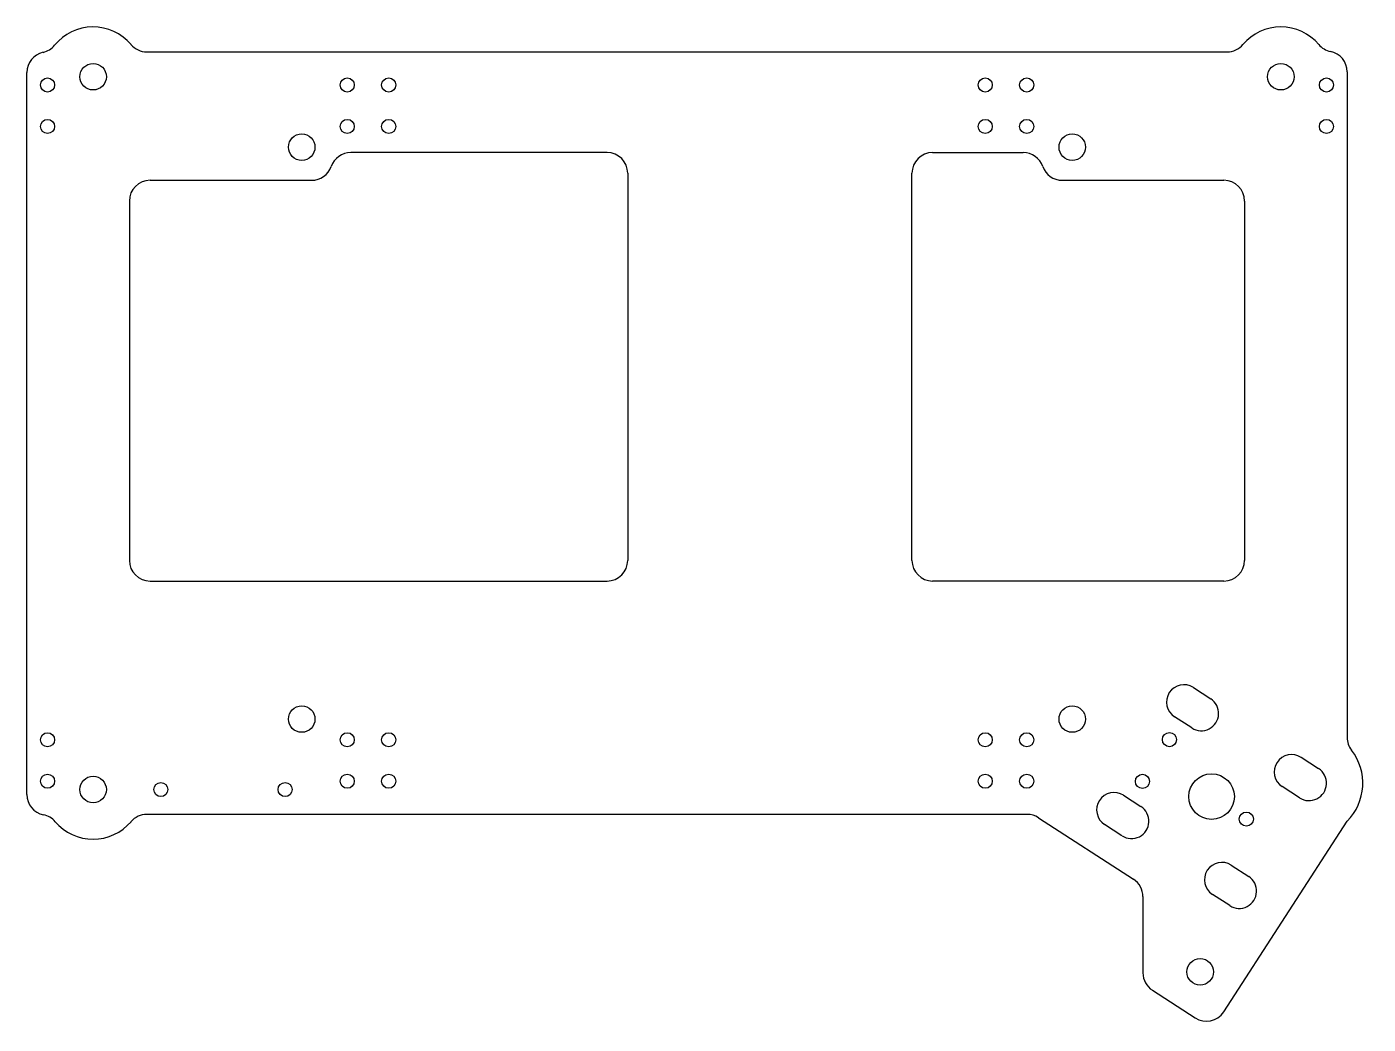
# Model space of a CAD drawing. Header units: millimetres. Extents: x 53 to 377, y 22 to 263.
import ezdxf

# ---------------------------------------------------------------- set-up
doc = ezdxf.new("R2010")
doc.units = ezdxf.units.MM
doc.layers.add('BASE-SHEET-TOP', color=7, linetype='Continuous')
doc.layers.add('Default', color=7, linetype='Continuous')

# ---------------------------------------------------------------- blocks, each defined once
blk = doc.blocks.new('SE')
at = {"layer": 'BASE-SHEET-TOP', "color": 7, "linetype": 'Continuous'}
for p, q in [((81.72, 257.02), (342.5, 257.02)), ((52.76, 77.83), (52.76, 252.02)), ((371.46, 252.21), (371.46, 91.59)), ((192.81, 232.72), (130.96, 232.72)), ((271.41, 232.72), (293.26, 232.72)), ((197.81, 227.72), (197.81, 134.32)), ((266.41, 134.32), (266.41, 227.72)), ((82.51, 226.02), (121.52, 226.02)), ((302.7, 226.02), (341.71, 226.02)), ((77.51, 221.02), (77.51, 134.32)), ((346.71, 221.02), (346.71, 134.32)), ((82.51, 129.32), (192.81, 129.32)), ((341.71, 129.32), (271.41, 129.32)), ((334.34, 103.64), (338.54, 100.93)), ((333.97, 93.88), (329.77, 96.59)), ((360.36, 86.79), (364.55, 84.07)), ((359.99, 77.02), (355.79, 79.74)), ((317.49, 77.63), (321.68, 74.91)), ((294.24, 73.02), (81.72, 73.02)), ((296.96, 72.22), (319.88, 57.37)), ((341.66, 25.38), (371.46, 71.37)), ((317.11, 67.86), (312.92, 70.58)), ((343.5, 60.77), (347.7, 58.05)), ((322.16, 53.17), (322.16, 34.78)), ((343.13, 51), (338.93, 53.72)), ((324.44, 30.58), (334.75, 23.9))]:
    blk.add_line(p, q, dxfattribs=at)
for centre, radius in [((68.76, 251.02), 3.2), ((355.46, 251.02), 3.2), ((57.76, 249.02), 1.7), ((130.11, 249.02), 1.7), ((140.11, 249.02), 1.7), ((284.11, 249.02), 1.7), ((294.11, 249.02), 1.7), ((366.46, 249.02), 1.7), ((57.76, 239.02), 1.7), ((130.11, 239.02), 1.7), ((140.11, 239.02), 1.7), ((284.11, 239.02), 1.7), ((294.11, 239.02), 1.7), ((366.46, 239.02), 1.7), ((119.11, 234.02), 3.2), ((305.11, 234.02), 3.2), ((119.11, 96.02), 3.2), ((305.11, 96.02), 3.2), ((57.76, 91.02), 1.7), ((130.11, 91.02), 1.7), ((140.11, 91.02), 1.7), ((284.11, 91.02), 1.7), ((294.11, 91.02), 1.7), ((328.57, 91.06), 1.7), ((57.76, 81.02), 1.7), ((68.76, 79.02), 3.2), ((130.11, 81.02), 1.7), ((140.11, 81.02), 1.7), ((284.11, 81.02), 1.7), ((294.11, 81.02), 1.7), ((322.05, 80.99), 1.7), ((338.74, 77.32), 5.5), ((85.11, 79.02), 1.7), ((115.11, 79.02), 1.7), ((347.13, 71.89), 1.7), ((335.99, 35.02), 3.2)]:
    blk.add_circle(centre, radius, dxfattribs=at)
for centre, radius, start, end in [((68.76, 251.02), 12, 40.3202, 140.7133), ((355.46, 251.02), 12, 40.3202, 139.6798), ((57.76, 252.02), 5, 102.4612, 180), ((55.6, 261.78), 5, 282.4612, 320.7133), ((81.72, 262.02), 5, 220.3202, 270), ((342.5, 262.02), 5, 270, 319.6798), ((368.42, 262.02), 5, 220.3202, 258.6882), ((366.46, 252.21), 5, 0, 78.6882), ((130.96, 227.72), 5, 90, 160.7312), ((192.81, 227.72), 5, 0, 90), ((271.41, 227.72), 5, 90, 180), ((293.26, 227.72), 5, 19.2688, 90), ((121.52, 231.02), 5, 270, 340.7312), ((302.7, 231.02), 5, 199.2688, 270), ((82.51, 221.02), 5, 90, 180), ((341.71, 221.02), 5, 0, 90), ((82.51, 134.32), 5, 180, 270), ((192.81, 134.32), 5, 270, 360), ((271.41, 134.32), 5, 180, 270), ((341.71, 134.32), 5, 270, 360), ((332.06, 100.12), 4.2, 57.0621, 237.0621), ((336.25, 97.4), 4.2, 237.0621, 57.0621), ((376.46, 91.59), 5, 180, 217.9075), ((358.07, 83.26), 4.2, 57.0621, 237.0621), ((362.27, 80.54), 12.98, 315.0524, 37.9075), ((362.27, 80.54), 4.2, 237.0621, 57.0621), ((57.76, 77.83), 5, 180, 258.6882), ((315.2, 74.1), 4.2, 57.0621, 237.0621), ((319.4, 71.38), 4.2, 237.0621, 57.0621), ((55.8, 68.02), 5, 40.3202, 78.6882), ((68.76, 79.02), 12, 220.3202, 319.6798), ((81.72, 68.02), 5, 90, 139.6798), ((294.24, 68.02), 5, 57.0621, 90), ((341.22, 57.25), 4.2, 57.0621, 237.0621), ((317.16, 53.17), 5, 0, 57.0621), ((345.41, 54.53), 4.2, 237.0621, 57.0621), ((327.16, 34.78), 5, 180, 237.0621), ((337.47, 28.1), 5, 237.0621, 327.0621)]:
    blk.add_arc(centre, radius, start, end, dxfattribs=at)

msp = doc.modelspace()

# ---------------------------------------------------------------- block references
at = {"layer": 'Default'}
msp.add_blockref('SE', (0, 0), dxfattribs=at)

doc.saveas('drawing.dxf')
